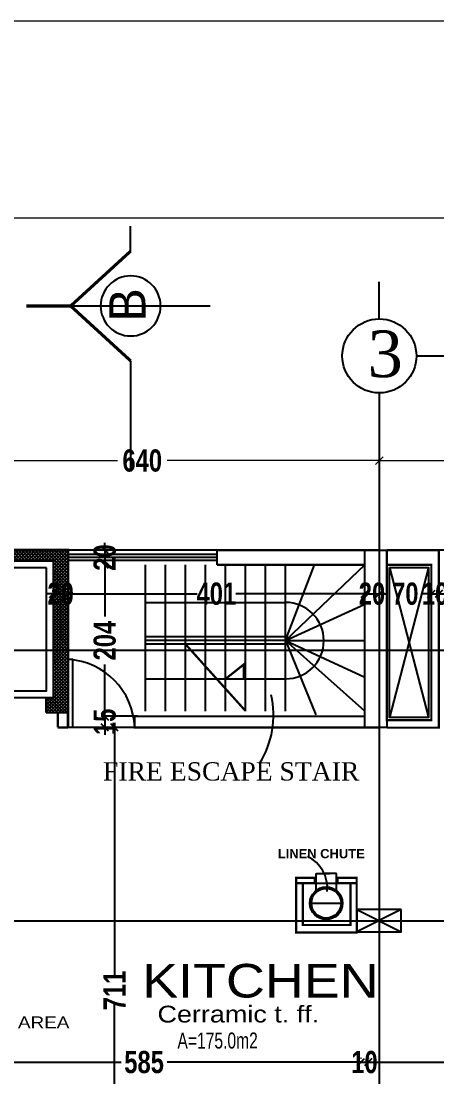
# Model space of a CAD drawing. Extents: x 285329 to 658348, y -83126 to -16980.
# Drawn here: x 346654 to 347215, y -40034 to -38609 of the extents above; entities that cross this region are included whole.
import ezdxf

# ---------------------------------------------------------------- set-up
doc = ezdxf.new("R2010")
doc.units = 0
doc.layers.get('0').update_dxf_attribs({"linetype": 'CONTINUOUS'})
doc.layers.get('DEFPOINTS').update_dxf_attribs({"color": 9, "linetype": 'CONTINUOUS'})
for name, color, linetype, lineweight in [('A-text finishing', 6, 'CONTINUOUS', 13), ('A-text function', 30, 'CONTINUOUS', 20), ('VIS', 8, 'CONTINUOUS', 18)]:
    doc.layers.add(name, color=color, linetype=linetype, lineweight=lineweight)
for name, color, linetype in [('AXIS', 1, 'CONTINUOUS'), ('COLUMN', 5, 'CONTINUOUS'), ('DIM', 3, 'CONTINUOUS'), ('FURNITURE', 4, 'CONTINUOUS'), ('TEXT', 3, 'CONTINUOUS'), ('WALL', 7, 'CONTINUOUS'), ('WALL1', 2, 'CONTINUOUS')]:
    doc.layers.add(name, color=color, linetype=linetype)
doc.styles.add('ARIAL', font='BOD_CB.TTF', dxfattribs={"width": 1.2})
doc.styles.add('CITYBLUEPRINT', font='cityb___.ttf', dxfattribs={"width": 0.8})
doc.styles.get("Standard").update_dxf_attribs({"font": 'sanss___.ttf', "height": 15})
doc.styles.add('style2', font='romantic.ttf', dxfattribs={"height": 50})
doc.styles.add('STYLE4', font='arialbd.ttf', dxfattribs={"height": 0.2})
doc.dimstyles.new('50', dxfattribs={"dimtxt": 30, "dimasz": 10, "dimexe": 5, "dimexo": 6, "dimgap": 5, "dimtad": 0, "dimdec": 0, "dimdsep": 46, "dimtxsty": 'CITYBLUEPRINT', "dimblk1": 'OBLIQUE', "dimblk2": 'OBLIQUE', "dimsah": 1, "dimcen": 0.05, "dimdle": 0.03, "dimclre": 22, "dimclrt": 7, "dimadec": 0, "dimazin": 0, "dimtfac": 1, "dimtdec": 0, "dimtix": 1, "dimtmove": 0, "dimatfit": 3, "dimldrblk": 'OBLIQUE', "dimfxl": 1, "dimtolj": 1, "dimtzin": 0, "dimarcsym": 0})

# ---------------------------------------------------------------- blocks, each defined once
blk = doc.blocks.new('ST')
at = {"layer": 'WALL', "linetype": 'Continuous'}
for p, q in [((289093.9, -12839.7), (289282.9, -12839.7)), ((289093.9, -12942.9), (289282.9, -12942.9))]:
    blk.add_line(p, q, dxfattribs=at)
at = {"layer": 'WALL', "linetype": 'Continuous', "const_width": 3}
for points in [[(289147.9, -12896.3), (289228.9, -12986.4)], [(289201.9, -12942.9), (289226.4, -12923.4), (289226.4, -12942.9)]]:
    blk.add_lwpolyline(points, dxfattribs=at)
at = {"layer": 'WALL', "linetype": 'Continuous'}
blk.add_arc((289282.9, -12891.3), 51.6, 270, 90, dxfattribs=at)
blk = doc.blocks.new('sec')
at = {"layer": 'WALL'}
for p, q in [((0, 105.9), (0, 319.4)), ((0, 105.9), (-115.7, 0)), ((-115.7, 0), (153.7, 0)), ((0, -105.9), (0, -153.8))]:
    blk.add_line(p, q, dxfattribs=at)
at = {"layer": 'WALL', "const_width": 6}
for points in [[(0, 105.9), (-115.7, 0), (-201.5, 0)], [(0, -105.9), (-115.7, 0)]]:
    blk.add_lwpolyline(points, dxfattribs=at)
at = {"layer": 'WALL'}
blk.add_circle((0, 0), 57.9, dxfattribs=at)
blk = doc.blocks.new('COLUMN')
at = {"layer": 'AXIS'}
for p, q in [((236924.7, -9644.3), (236984.7, -9674.3)), ((236984.7, -9644.3), (236924.7, -9674.3))]:
    blk.add_line(p, q, dxfattribs=at)
at = {"layer": 'COLUMN'}
blk.add_lwpolyline([(236924.7, -9644.3), (236984.7, -9644.3), (236984.7, -9674.3), (236924.7, -9674.3)], close=True, dxfattribs=at)
blk = doc.blocks.new('_Oblique')
at = {"color": 0, "lineweight": -2}
blk.add_line((-0.5, -0.5), (0.5, 0.5), dxfattribs=at)
blk = doc.blocks.new('*D2203')
at = {"layer": 'DEFPOINTS', "color": 0, "linetype": 'Continuous', "lineweight": 5, "transparency": 16777216}
for p in [(328671.3, -10833.2), (328671.3, -10833.2), (328031, -10845.6)]:
    blk.add_point(p, dxfattribs=at)
at = {"layer": 'VIS', "color": 24, "linetype": 'Continuous', "lineweight": -2, "transparency": 16777216}
for p, q in [((328030.9, -10833.2), (328317.6, -10833.2)), ((328671.3, -10833.2), (328384.6, -10833.2))]:
    blk.add_line(p, q, dxfattribs=at)
at = {"layer": 'VIS', "color": 22, "linetype": 'Continuous', "lineweight": -2, "transparency": 16777216}
for p, q in [((328031, -10839.6), (328031, -10828.2)), ((328671.3, -10827.2), (328671.3, -10828.2))]:
    blk.add_line(p, q, dxfattribs=at)
at = {"layer": 'VIS', "color": 24, "linetype": 'Continuous', "lineweight": -2, "transparency": 16777216, "xscale": 10, "yscale": 10, "zscale": 10, "rotation": 180}
blk.add_blockref('_Oblique', (328031, -10833.2), dxfattribs=at)
at = {"layer": 'VIS', "color": 24, "linetype": 'Continuous', "lineweight": -2, "transparency": 16777216, "xscale": 10, "yscale": 10, "zscale": 10}
blk.add_blockref('_Oblique', (328671.3, -10833.2), dxfattribs=at)
at = {"layer": 'VIS', "color": 30, "linetype": 'Continuous', "lineweight": 5, "transparency": 16777216, "insert": (328351.1, -10833.2), "char_height": 30, "attachment_point": 5, "style": 'CITYBLUEPRINT'}
blk.add_mtext('\\A1;640', dxfattribs=at)
blk = doc.blocks.new('*D2204')
at = {"layer": 'DEFPOINTS', "color": 0, "linetype": 'Continuous', "lineweight": 5, "transparency": 16777216}
for p in [(328671.3, -10833.2), (329123.8, -10833.2), (329123.8, -10833.2)]:
    blk.add_point(p, dxfattribs=at)
at = {"layer": 'VIS', "color": 22, "linetype": 'Continuous', "lineweight": -2, "transparency": 16777216}
for p, q in [((328671.3, -10827.2), (328671.3, -10828.2)), ((329123.8, -10827.2), (329123.8, -10828.2))]:
    blk.add_line(p, q, dxfattribs=at)
at = {"layer": 'VIS', "color": 24, "linetype": 'Continuous', "lineweight": -2, "transparency": 16777216}
for p, q in [((328671.3, -10833.2), (328866.7, -10833.2)), ((329123.8, -10833.2), (328928.4, -10833.2))]:
    blk.add_line(p, q, dxfattribs=at)
at = {"layer": 'VIS', "color": 24, "linetype": 'Continuous', "lineweight": -2, "transparency": 16777216, "xscale": 10, "yscale": 10, "zscale": 10, "rotation": 180}
blk.add_blockref('_Oblique', (328671.3, -10833.2), dxfattribs=at)
at = {"layer": 'VIS', "color": 24, "linetype": 'Continuous', "lineweight": -2, "transparency": 16777216, "xscale": 10, "yscale": 10, "zscale": 10}
blk.add_blockref('_Oblique', (329123.8, -10833.2), dxfattribs=at)
at = {"layer": 'VIS', "color": 30, "linetype": 'Continuous', "lineweight": 5, "transparency": 16777216, "insert": (328897.5, -10833.2), "char_height": 30, "attachment_point": 5, "style": 'CITYBLUEPRINT'}
blk.add_mtext('\\A1;452', dxfattribs=at)
blk = doc.blocks.new('*D2411')
at = {"layer": 'DEFPOINTS', "color": 0, "linetype": 'Continuous', "lineweight": 5, "transparency": 16777216}
for p in [(346759.7, -39323.1), (346759.7, -39343.1), (346766.6, -39343.1)]:
    blk.add_point(p, dxfattribs=at)
at = {"layer": 'VIS', "color": 0, "linetype": 'Continuous', "lineweight": -2, "transparency": 16777216}
for p, q in [((346766.6, -39323.1), (346766.6, -39313.1)), ((346766.6, -39323.1), (346766.6, -39343.1)), ((346766.6, -39343.1), (346766.6, -39353.1))]:
    blk.add_line(p, q, dxfattribs=at)
at = {"layer": 'VIS', "color": 22, "linetype": 'Continuous', "lineweight": -2, "transparency": 16777216}
for p, q in [((346765.7, -39323.1), (346771.6, -39323.1)), ((346765.7, -39343.1), (346771.6, -39343.1))]:
    blk.add_line(p, q, dxfattribs=at)
at = {"layer": 'VIS', "color": 0, "linetype": 'Continuous', "lineweight": -2, "transparency": 16777216, "xscale": 10, "yscale": 10, "zscale": 10}
for p, rotation in [((346766.6, -39323.1), 270), ((346766.6, -39343.1), 90)]:
    blk.add_blockref('_Oblique', p, dxfattribs=dict(at, rotation=rotation))
at = {"layer": 'VIS', "color": 7, "linetype": 'Continuous', "lineweight": 5, "transparency": 16777216, "insert": (346766.6, -39333.1), "char_height": 30, "attachment_point": 5, "rotation": 90, "style": 'CITYBLUEPRINT'}
blk.add_mtext('\\A1;20', dxfattribs=at)
blk = doc.blocks.new('*D2412')
at = {"layer": 'DEFPOINTS', "color": 0, "linetype": 'Continuous', "lineweight": 5, "transparency": 16777216}
for p in [(346759.7, -39343.1), (346766.6, -39547.5), (346817.4, -39547.5)]:
    blk.add_point(p, dxfattribs=at)
at = {"layer": 'VIS', "color": 22, "linetype": 'Continuous', "lineweight": -2, "transparency": 16777216}
for p, q in [((346765.7, -39343.1), (346771.6, -39343.1)), ((346811.4, -39547.5), (346761.6, -39547.5))]:
    blk.add_line(p, q, dxfattribs=at)
at = {"layer": 'VIS', "color": 0, "linetype": 'Continuous', "lineweight": -2, "transparency": 16777216}
for p, q in [((346766.6, -39343.1), (346766.6, -39412.9)), ((346766.6, -39547.5), (346766.6, -39477.7))]:
    blk.add_line(p, q, dxfattribs=at)
at = {"layer": 'VIS', "color": 0, "linetype": 'Continuous', "lineweight": -2, "transparency": 16777216, "xscale": 10, "yscale": 10, "zscale": 10}
for p, rotation in [((346766.6, -39343.1), 90), ((346766.6, -39547.5), 270)]:
    blk.add_blockref('_Oblique', p, dxfattribs=dict(at, rotation=rotation))
at = {"layer": 'VIS', "color": 7, "linetype": 'Continuous', "lineweight": 5, "transparency": 16777216, "insert": (346766.6, -39445.3), "char_height": 30, "attachment_point": 5, "rotation": 90, "style": 'CITYBLUEPRINT'}
blk.add_mtext('\\A1;204', dxfattribs=at)
blk = doc.blocks.new('*D2413')
at = {"layer": 'DEFPOINTS', "color": 0, "linetype": 'Continuous', "lineweight": 5, "transparency": 16777216}
for p in [(346817.4, -39547.5), (346766.6, -39562.5), (346819.4, -39562.5)]:
    blk.add_point(p, dxfattribs=at)
at = {"layer": 'VIS', "color": 22, "linetype": 'Continuous', "lineweight": -2, "transparency": 16777216}
for p, q in [((346811.4, -39547.5), (346761.6, -39547.5)), ((346813.4, -39562.5), (346761.6, -39562.5))]:
    blk.add_line(p, q, dxfattribs=at)
at = {"layer": 'VIS', "color": 0, "linetype": 'Continuous', "lineweight": -2, "transparency": 16777216}
for p, q in [((346766.6, -39547.5), (346766.6, -39537.5)), ((346766.6, -39547.5), (346766.6, -39562.5)), ((346766.6, -39562.5), (346766.6, -39572.5))]:
    blk.add_line(p, q, dxfattribs=at)
at = {"layer": 'VIS', "color": 0, "linetype": 'Continuous', "lineweight": -2, "transparency": 16777216, "xscale": 10, "yscale": 10, "zscale": 10}
for p, rotation in [((346766.6, -39547.5), 270), ((346766.6, -39562.5), 90)]:
    blk.add_blockref('_Oblique', p, dxfattribs=dict(at, rotation=rotation))
at = {"layer": 'VIS', "color": 7, "linetype": 'Continuous', "lineweight": 5, "transparency": 16777216, "insert": (346766.6, -39555), "char_height": 30, "attachment_point": 5, "rotation": 90, "style": 'CITYBLUEPRINT'}
blk.add_mtext('\\A1;15', dxfattribs=at)
blk = doc.blocks.new('*D2414')
at = {"layer": 'DEFPOINTS', "color": 0, "linetype": 'Continuous', "lineweight": 5, "transparency": 16777216}
for p in [(346819.4, -39562.5), (346779.6, -40273), (346789.8, -40273)]:
    blk.add_point(p, dxfattribs=at)
at = {"layer": 'VIS', "color": 22, "linetype": 'Continuous', "lineweight": -2, "transparency": 16777216}
for p, q in [((346813.4, -39562.5), (346774.6, -39562.5)), ((346783.8, -40273), (346774.6, -40273))]:
    blk.add_line(p, q, dxfattribs=at)
at = {"layer": 'VIS', "color": 0, "linetype": 'Continuous', "lineweight": -2, "transparency": 16777216}
for p, q in [((346779.6, -39562.5), (346779.6, -39899.5)), ((346779.6, -40273.1), (346779.6, -39936))]:
    blk.add_line(p, q, dxfattribs=at)
at = {"layer": 'VIS', "color": 0, "linetype": 'Continuous', "lineweight": -2, "transparency": 16777216, "xscale": 10, "yscale": 10, "zscale": 10}
for p, rotation in [((346779.6, -39562.5), 90), ((346779.6, -40273), 270)]:
    blk.add_blockref('_Oblique', p, dxfattribs=dict(at, rotation=rotation))
at = {"layer": 'VIS', "color": 7, "linetype": 'Continuous', "lineweight": 5, "transparency": 16777216, "insert": (346779.6, -39917.8), "char_height": 30, "attachment_point": 5, "rotation": 90, "style": 'CITYBLUEPRINT'}
blk.add_mtext('\\A1;711', dxfattribs=at)
blk = doc.blocks.new('*D2421')
at = {"layer": 'DEFPOINTS', "color": 0, "linetype": 'Continuous', "lineweight": 5, "transparency": 16777216}
for p in [(346697, -39385.2), (346717, -39382.1), (346717, -39385.2)]:
    blk.add_point(p, dxfattribs=at)
at = {"layer": 'VIS', "color": 22, "linetype": 'Continuous', "lineweight": -2, "transparency": 16777216}
for p, q in [((346697, -39379.2), (346697, -39377.1)), ((346717, -39379.2), (346717, -39377.1))]:
    blk.add_line(p, q, dxfattribs=at)
at = {"layer": 'VIS', "color": 0, "linetype": 'Continuous', "lineweight": -2, "transparency": 16777216}
for p, q in [((346697, -39382.1), (346687, -39382.1)), ((346697, -39382.1), (346717, -39382.1)), ((346717, -39382.1), (346727, -39382.1))]:
    blk.add_line(p, q, dxfattribs=at)
at = {"layer": 'VIS', "color": 0, "linetype": 'Continuous', "lineweight": -2, "transparency": 16777216, "xscale": 10, "yscale": 10, "zscale": 10}
blk.add_blockref('_Oblique', (346697, -39382.1), dxfattribs=at)
at = {"layer": 'VIS', "color": 0, "linetype": 'Continuous', "lineweight": -2, "transparency": 16777216, "xscale": 10, "yscale": 10, "zscale": 10, "rotation": 180}
blk.add_blockref('_Oblique', (346717, -39382.1), dxfattribs=at)
at = {"layer": 'VIS', "color": 7, "linetype": 'Continuous', "lineweight": 5, "transparency": 16777216, "insert": (346707, -39382.1), "char_height": 30, "attachment_point": 5, "style": 'CITYBLUEPRINT'}
blk.add_mtext('\\A1;20', dxfattribs=at)
blk = doc.blocks.new('*D2422')
at = {"layer": 'DEFPOINTS', "color": 0, "linetype": 'Continuous', "lineweight": 5, "transparency": 16777216}
for p in [(346717, -39385.2), (347117.7, -39382.1), (347117.7, -39385.2)]:
    blk.add_point(p, dxfattribs=at)
at = {"layer": 'VIS', "color": 22, "linetype": 'Continuous', "lineweight": -2, "transparency": 16777216}
for p, q in [((346717, -39379.2), (346717, -39377.1)), ((347117.7, -39379.2), (347117.7, -39377.1))]:
    blk.add_line(p, q, dxfattribs=at)
at = {"layer": 'VIS', "color": 0, "linetype": 'Continuous', "lineweight": -2, "transparency": 16777216}
for p, q in [((346717, -39382.1), (346891.2, -39382.1)), ((347117.7, -39382.1), (346943.5, -39382.1))]:
    blk.add_line(p, q, dxfattribs=at)
at = {"layer": 'VIS', "color": 0, "linetype": 'Continuous', "lineweight": -2, "transparency": 16777216, "xscale": 10, "yscale": 10, "zscale": 10, "rotation": 180}
blk.add_blockref('_Oblique', (346717, -39382.1), dxfattribs=at)
at = {"layer": 'VIS', "color": 0, "linetype": 'Continuous', "lineweight": -2, "transparency": 16777216, "xscale": 10, "yscale": 10, "zscale": 10}
blk.add_blockref('_Oblique', (347117.7, -39382.1), dxfattribs=at)
at = {"layer": 'VIS', "color": 7, "linetype": 'Continuous', "lineweight": 5, "transparency": 16777216, "insert": (346917.3, -39382.1), "char_height": 30, "attachment_point": 5, "style": 'CITYBLUEPRINT'}
blk.add_mtext('\\A1;401', dxfattribs=at)
blk = doc.blocks.new('*D2423')
at = {"layer": 'DEFPOINTS', "color": 0, "linetype": 'Continuous', "lineweight": 5, "transparency": 16777216}
for p in [(347117.7, -39385.2), (347137.4, -39381.7), (347137.4, -39382.1)]:
    blk.add_point(p, dxfattribs=at)
at = {"layer": 'VIS', "color": 22, "linetype": 'Continuous', "lineweight": -2, "transparency": 16777216}
for p, q in [((347117.7, -39379.2), (347117.7, -39377.1)), ((347137.4, -39387.7), (347137.4, -39387.1))]:
    blk.add_line(p, q, dxfattribs=at)
at = {"layer": 'VIS', "color": 0, "linetype": 'Continuous', "lineweight": -2, "transparency": 16777216}
for p, q in [((347117.7, -39382.1), (347107.7, -39382.1)), ((347117.7, -39382.1), (347137.4, -39382.1)), ((347137.4, -39382.1), (347147.4, -39382.1))]:
    blk.add_line(p, q, dxfattribs=at)
at = {"layer": 'VIS', "color": 0, "linetype": 'Continuous', "lineweight": -2, "transparency": 16777216, "xscale": 10, "yscale": 10, "zscale": 10}
blk.add_blockref('_Oblique', (347117.7, -39382.1), dxfattribs=at)
at = {"layer": 'VIS', "color": 0, "linetype": 'Continuous', "lineweight": -2, "transparency": 16777216, "xscale": 10, "yscale": 10, "zscale": 10, "rotation": 180}
blk.add_blockref('_Oblique', (347137.4, -39382.1), dxfattribs=at)
at = {"layer": 'VIS', "color": 7, "linetype": 'Continuous', "lineweight": 5, "transparency": 16777216, "insert": (347127.5, -39382.1), "char_height": 30, "attachment_point": 5, "style": 'CITYBLUEPRINT'}
blk.add_mtext('\\A1;20', dxfattribs=at)
blk = doc.blocks.new('*D2424')
at = {"layer": 'DEFPOINTS', "color": 0, "linetype": 'Continuous', "lineweight": 5, "transparency": 16777216}
for p in [(347137.4, -39381.7), (347207.7, -39382.1), (347207.7, -39382.1)]:
    blk.add_point(p, dxfattribs=at)
at = {"layer": 'VIS', "color": 22, "linetype": 'Continuous', "lineweight": -2, "transparency": 16777216}
for p, q in [((347207.7, -39376.1), (347207.7, -39377.1)), ((347137.4, -39387.7), (347137.4, -39387.1))]:
    blk.add_line(p, q, dxfattribs=at)
at = {"layer": 'VIS', "color": 0, "linetype": 'Continuous', "lineweight": -2, "transparency": 16777216}
for p, q in [((347137.3, -39382.1), (347148.7, -39382.1)), ((347207.7, -39382.1), (347196.4, -39382.1))]:
    blk.add_line(p, q, dxfattribs=at)
at = {"layer": 'VIS', "color": 0, "linetype": 'Continuous', "lineweight": -2, "transparency": 16777216, "xscale": 10, "yscale": 10, "zscale": 10, "rotation": 180}
blk.add_blockref('_Oblique', (347137.4, -39382.1), dxfattribs=at)
at = {"layer": 'VIS', "color": 0, "linetype": 'Continuous', "lineweight": -2, "transparency": 16777216, "xscale": 10, "yscale": 10, "zscale": 10}
blk.add_blockref('_Oblique', (347207.7, -39382.1), dxfattribs=at)
at = {"layer": 'VIS', "color": 7, "linetype": 'Continuous', "lineweight": 5, "transparency": 16777216, "insert": (347172.5, -39382.1), "char_height": 30, "attachment_point": 5, "style": 'CITYBLUEPRINT'}
blk.add_mtext('\\A1;70', dxfattribs=at)
blk = doc.blocks.new('*D2425')
at = {"layer": 'DEFPOINTS', "color": 0, "linetype": 'Continuous', "lineweight": 5, "transparency": 16777216}
for p in [(347207.7, -39382.1), (347217.7, -39382.1), (347217.7, -39382.1)]:
    blk.add_point(p, dxfattribs=at)
at = {"layer": 'VIS', "color": 22, "linetype": 'Continuous', "lineweight": -2, "transparency": 16777216}
for p, q in [((347207.7, -39376.1), (347207.7, -39377.1)), ((347217.7, -39376.1), (347217.7, -39377.1))]:
    blk.add_line(p, q, dxfattribs=at)
at = {"layer": 'VIS', "color": 0, "linetype": 'Continuous', "lineweight": -2, "transparency": 16777216}
for p, q in [((347207.7, -39382.1), (347197.7, -39382.1)), ((347207.7, -39382.1), (347217.7, -39382.1)), ((347217.7, -39382.1), (347227.7, -39382.1))]:
    blk.add_line(p, q, dxfattribs=at)
at = {"layer": 'VIS', "color": 0, "linetype": 'Continuous', "lineweight": -2, "transparency": 16777216, "xscale": 10, "yscale": 10, "zscale": 10}
blk.add_blockref('_Oblique', (347207.7, -39382.1), dxfattribs=at)
at = {"layer": 'VIS', "color": 0, "linetype": 'Continuous', "lineweight": -2, "transparency": 16777216, "xscale": 10, "yscale": 10, "zscale": 10, "rotation": 180}
blk.add_blockref('_Oblique', (347217.7, -39382.1), dxfattribs=at)
at = {"layer": 'VIS', "color": 7, "linetype": 'Continuous', "lineweight": 5, "transparency": 16777216, "insert": (347212.7, -39382.1), "char_height": 30, "attachment_point": 5, "style": 'CITYBLUEPRINT'}
blk.add_mtext('\\A1;10', dxfattribs=at)
blk = doc.blocks.new('*D2426')
at = {"layer": 'DEFPOINTS', "color": 0, "linetype": 'Continuous', "lineweight": 5, "transparency": 16777216}
for p in [(347217.7, -39382.1), (347559.3, -39382.1), (347559.3, -39382.1)]:
    blk.add_point(p, dxfattribs=at)
at = {"layer": 'VIS', "color": 22, "linetype": 'Continuous', "lineweight": -2, "transparency": 16777216}
for p, q in [((347217.7, -39376.1), (347217.7, -39377.1)), ((347559.3, -39376.1), (347559.3, -39377.1))]:
    blk.add_line(p, q, dxfattribs=at)
at = {"layer": 'VIS', "color": 0, "linetype": 'Continuous', "lineweight": -2, "transparency": 16777216}
for p, q in [((347217.6, -39382.1), (347358.7, -39382.1)), ((347559.4, -39382.1), (347418.4, -39382.1))]:
    blk.add_line(p, q, dxfattribs=at)
at = {"layer": 'VIS', "color": 0, "linetype": 'Continuous', "lineweight": -2, "transparency": 16777216, "xscale": 10, "yscale": 10, "zscale": 10, "rotation": 180}
blk.add_blockref('_Oblique', (347217.7, -39382.1), dxfattribs=at)
at = {"layer": 'VIS', "color": 0, "linetype": 'Continuous', "lineweight": -2, "transparency": 16777216, "xscale": 10, "yscale": 10, "zscale": 10}
blk.add_blockref('_Oblique', (347559.3, -39382.1), dxfattribs=at)
at = {"layer": 'VIS', "color": 7, "linetype": 'Continuous', "lineweight": 5, "transparency": 16777216, "insert": (347388.5, -39382.1), "char_height": 30, "attachment_point": 5, "style": 'CITYBLUEPRINT'}
blk.add_mtext('\\A1;342', dxfattribs=at)
blk = doc.blocks.new('*D2430')
at = {"layer": 'DEFPOINTS', "color": 0, "linetype": 'Continuous', "lineweight": 5, "transparency": 16777216}
for p in [(346527, -40014.6), (347112.3, -40014.6), (347112.3, -40014.6)]:
    blk.add_point(p, dxfattribs=at)
at = {"layer": 'VIS', "color": 22, "linetype": 'Continuous', "lineweight": -2, "transparency": 16777216}
for p, q in [((346527, -40008.6), (346527, -40009.6)), ((347112.3, -40008.6), (347112.3, -40009.6))]:
    blk.add_line(p, q, dxfattribs=at)
at = {"layer": 'VIS', "color": 0, "linetype": 'Continuous', "lineweight": -2, "transparency": 16777216}
for p, q in [((346527, -40014.6), (346788.6, -40014.6)), ((347112.4, -40014.6), (346850.7, -40014.6))]:
    blk.add_line(p, q, dxfattribs=at)
at = {"layer": 'VIS', "color": 0, "linetype": 'Continuous', "lineweight": -2, "transparency": 16777216, "xscale": 10, "yscale": 10, "zscale": 10, "rotation": 180}
blk.add_blockref('_Oblique', (346527, -40014.6), dxfattribs=at)
at = {"layer": 'VIS', "color": 0, "linetype": 'Continuous', "lineweight": -2, "transparency": 16777216, "xscale": 10, "yscale": 10, "zscale": 10}
blk.add_blockref('_Oblique', (347112.3, -40014.6), dxfattribs=at)
at = {"layer": 'VIS', "color": 7, "linetype": 'Continuous', "lineweight": 5, "transparency": 16777216, "insert": (346819.7, -40014.6), "char_height": 30, "attachment_point": 5, "style": 'CITYBLUEPRINT'}
blk.add_mtext('\\A1;585', dxfattribs=at)
blk = doc.blocks.new('*D2431')
at = {"layer": 'DEFPOINTS', "color": 0, "linetype": 'Continuous', "lineweight": 5, "transparency": 16777216}
for p in [(347112.3, -40014.6), (347122.3, -40014.6), (347122.3, -40014.6)]:
    blk.add_point(p, dxfattribs=at)
at = {"layer": 'VIS', "color": 0, "linetype": 'Continuous', "lineweight": -2, "transparency": 16777216}
for p, q in [((347112.3, -40014.6), (347102.3, -40014.6)), ((347112.3, -40014.6), (347122.3, -40014.6)), ((347122.3, -40014.6), (347132.3, -40014.6))]:
    blk.add_line(p, q, dxfattribs=at)
at = {"layer": 'VIS', "color": 22, "linetype": 'Continuous', "lineweight": -2, "transparency": 16777216}
for p, q in [((347112.3, -40008.6), (347112.3, -40009.6)), ((347122.3, -40008.6), (347122.3, -40009.6))]:
    blk.add_line(p, q, dxfattribs=at)
at = {"layer": 'VIS', "color": 0, "linetype": 'Continuous', "lineweight": -2, "transparency": 16777216, "xscale": 10, "yscale": 10, "zscale": 10}
blk.add_blockref('_Oblique', (347112.3, -40014.6), dxfattribs=at)
at = {"layer": 'VIS', "color": 0, "linetype": 'Continuous', "lineweight": -2, "transparency": 16777216, "xscale": 10, "yscale": 10, "zscale": 10, "rotation": 180}
blk.add_blockref('_Oblique', (347122.3, -40014.6), dxfattribs=at)
at = {"layer": 'VIS', "color": 7, "linetype": 'Continuous', "lineweight": 5, "transparency": 16777216, "insert": (347117.3, -40014.6), "char_height": 30, "attachment_point": 5, "style": 'CITYBLUEPRINT'}
blk.add_mtext('\\A1;10', dxfattribs=at)
blk = doc.blocks.new('*D2432')
at = {"layer": 'DEFPOINTS', "color": 0, "linetype": 'Continuous', "lineweight": 5, "transparency": 16777216}
for p in [(347122.3, -40014.6), (347711.9, -40014.6), (347711.9, -40026.3)]:
    blk.add_point(p, dxfattribs=at)
at = {"layer": 'VIS', "color": 22, "linetype": 'Continuous', "lineweight": -2, "transparency": 16777216}
for p, q in [((347122.3, -40008.6), (347122.3, -40009.6)), ((347711.9, -40020.3), (347711.9, -40009.6))]:
    blk.add_line(p, q, dxfattribs=at)
at = {"layer": 'VIS', "color": 0, "linetype": 'Continuous', "lineweight": -2, "transparency": 16777216}
for p, q in [((347122.3, -40014.6), (347384.3, -40014.6)), ((347711.9, -40014.6), (347449.9, -40014.6))]:
    blk.add_line(p, q, dxfattribs=at)
at = {"layer": 'VIS', "color": 0, "linetype": 'Continuous', "lineweight": -2, "transparency": 16777216, "xscale": 10, "yscale": 10, "zscale": 10, "rotation": 180}
blk.add_blockref('_Oblique', (347122.3, -40014.6), dxfattribs=at)
at = {"layer": 'VIS', "color": 0, "linetype": 'Continuous', "lineweight": -2, "transparency": 16777216, "xscale": 10, "yscale": 10, "zscale": 10}
blk.add_blockref('_Oblique', (347711.9, -40014.6), dxfattribs=at)
at = {"layer": 'VIS', "color": 7, "linetype": 'Continuous', "lineweight": 5, "transparency": 16777216, "insert": (347417.1, -40014.6), "char_height": 30, "attachment_point": 5, "style": 'CITYBLUEPRINT'}
blk.add_mtext('\\A1;590', dxfattribs=at)
blk = doc.blocks.new('huy')
at = {"layer": 'AXIS'}
h = blk.add_hatch(dxfattribs=at)
h.set_pattern_fill('ANSI37', color=256, style=0)
h.set_pattern_definition([(45, (-12919.7087, 458.9356), (-2.24506403, 2.24506403), []), (135, (-12919.7087, 458.9356), (-2.24506403, -2.24506403), [])])
h.paths.add_polyline_path([(322259.9, -40340.6), (322280.3, -40340.6), (322280.3, -40155.5), (322259.9, -40155.5)], flags=17)
h.paths.add_polyline_path([(322259.9, -40340.6), (322259.9, -40360.6), (322375, -40360.6), (322375, -40340.6)])
h.paths.add_polyline_path([(322259.9, -40140.5), (322259.9, -40155.5), (322500, -40155.5), (322500, -40340.6), (322490, -40340.6), (322490, -40360.6), (322520, -40360.6), (322520, -40140.5)])
at = {"layer": 'FURNITURE'}
blk.add_line((322490, -40340.6), (322375, -40340.6), dxfattribs=at)
at = {"layer": 'FURNITURE', "ltscale": 3}
for points in [[(322490.6, -40165), (322314.9, -40165), (322314.9, -40331.4), (322490.6, -40331.4)], [(322311.5, -40311.6), (322286.2, -40311.6), (322286.2, -40192.7), (322311.5, -40192.7)]]:
    blk.add_lwpolyline(points, close=True, dxfattribs=at)
at = {"layer": 'WALL', "ltscale": 3}
blk.add_line((322259.9, -40140.5), (322425, -40140.5), dxfattribs=at)
blk.add_line((322259.9, -40140.5), (322425, -40140.5), dxfattribs=at)
blk.add_line((322259.9, -40140.5), (322425, -40140.5), dxfattribs=at)
at = {"layer": 'WALL', "linetype": 'Continuous', "const_width": 3}
for points in [[(322375, -40360.6), (322259.9, -40360.6), (322259.9, -40140.5), (322485, -40140.5)], [(322259.9, -40140.5), (322425, -40140.5)], [(322259.9, -40140.5), (322425, -40140.5)], [(322485, -40140.5), (322520, -40140.5), (322520, -40360.6), (322490, -40360.6)], [(322490, -40340.6), (322500, -40340.6), (322500, -40155.5), (322280.3, -40155.5), (322280.3, -40340.6), (322375, -40340.6)], [(322375, -40340.6), (322375, -40360.6)], [(322490, -40340.6), (322490, -40360.6)], [(322500, -40340.6), (322490, -40340.6), (322490, -40360.6)]]:
    blk.add_lwpolyline(points, dxfattribs=at)
blk = doc.blocks.new('cbcb')
at = {"layer": 'AXIS'}
for p, q in [((328671.3, -10641.8), (328671.3, -10591.8)), ((328721.3, -10691.8), (328771.3, -10691.8)), ((328671.3, -10741.8), (328670.7, -14326.1)), ((328671.3, -10741.8), (328671.3, -10791.8)), ((327244.3, -11089.2), (329572, -11089.2)), ((327238.2, -11454.5), (329573.7, -11454.5))]:
    blk.add_line(p, q, dxfattribs=at)
blk.add_circle((328671.3, -10691.8), 50, dxfattribs=at)
at = {"layer": 'WALL', "linetype": 'Continuous', "xscale": -1}
blk.add_blockref('COLUMN', (565625.4, -1795.2), dxfattribs=at)
at = {"layer": 'TEXT', "insert": (328655.5, -10657.4), "char_height": 63, "width": 240.461, "attachment_point": 1, "style": 'style2'}
blk.add_mtext('3', dxfattribs=at)
at = {"layer": 'VIS', "linetype": 'Continuous', "lineweight": 5}
for base, p1, p2, picture, middle in [((328671.3, -10833.2), (328031, -10845.6), (328671.3, -10833.2), '*D2203', (328351.1, -10833.2)), ((329123.7619, -10833.1982), (328671.2851, -10833.1982), (329123.7619, -10833.1982), '*D2204', (328897.5235, -10833.1982))]:
    dim = blk.add_linear_dim(base=base, p1=p1, p2=p2, dimstyle='50', override={"dimtmove": 1}, dxfattribs=at)
    dim.commit()
    dim.dimension.update_dxf_attribs({"geometry": picture, "text_midpoint": middle})

msp = doc.modelspace()

# ---------------------------------------------------------------- linework, layer by layer
at = {"layer": 'AXIS'}
for p, q in [((347150.97, -39346.69), (347204.04, -39549.34)), ((347204.04, -39346.69), (347150.97, -39549.34)), ((345942.18, -39458.25), (348038.56, -39458.25))]:
    msp.add_line(p, q, dxfattribs=at)
at = {"layer": 'COLUMN', "linetype": 'Continuous', "lineweight": 5}
msp.add_lwpolyline([(348276.56, -38874.39), (348276.56, -43074.39), (345326.56, -43074.39), (345326.56, -38874.39)], close=True, dxfattribs=at)
at = {"layer": 'COLUMN'}
msp.add_lwpolyline([(347117.67, -39562.78), (347117.67, -39323.08), (347147.67, -39323.08), (347147.67, -39562.78)], close=True, dxfattribs=at)
at = {"layer": 'FURNITURE', "ltscale": 3}
for p, q in [((346918.19, -39323.08), (346716.17, -39323.08)), ((346918.19, -39329.08), (346716.17, -39329.08)), ((346918.19, -39333.08), (346716.17, -39333.08)), ((347357.82, -39323.08), (347147.67, -39323.08)), ((346918.19, -39337.08), (346716.17, -39337.08)), ((346821.81, -39540.45), (346821.81, -39343.08)), ((346848.81, -39540.45), (346848.81, -39343.08)), ((346875.81, -39540.45), (346875.81, -39343.08)), ((346902.81, -39540.45), (346902.81, -39343.08)), ((346929.81, -39540.45), (346929.81, -39343.08)), ((346956.81, -39540.45), (346956.81, -39343.08)), ((346983.81, -39540.45), (346983.81, -39343.08)), ((347010.81, -39540.45), (347010.81, -39343.08)), ((347117.67, -39343.08), (347010.81, -39445.3)), ((347010.81, -39445.3), (347049.74, -39343.08)), ((347010.81, -39445.3), (347117.67, -39395.91)), ((347010.81, -39440.3), (346821.81, -39440.3)), ((347010.81, -39445.3), (346821.81, -39445.3)), ((347010.81, -39450.3), (346821.81, -39450.3)), ((347010.81, -39445.3), (347117.67, -39445.3)), ((347117.67, -39540.45), (347010.81, -39445.3)), ((347010.81, -39445.3), (347117.67, -39494.69)), ((347010.81, -39445.3), (347051.64, -39545.45))]:
    msp.add_line(p, q, dxfattribs=at)
at = {"layer": 'FURNITURE'}
for p, q in [((346717.05, -39562.51), (346717.05, -39542.51)), ((346717.05, -39562.51), (346717.05, -39542.51)), ((346807.05, -39562.51), (346720.24, -39562.51))]:
    msp.add_line(p, q, dxfattribs=at)
at = {"layer": 'FURNITURE', "flags": 128}
msp.add_lwpolyline([(346717.05, -39562.51), (346717.05, -39470.55), (346723.05, -39470.55), (346723.05, -39562.51), (346717.05, -39562.51)], dxfattribs=at)
at = {"layer": 'FURNITURE'}
msp.add_arc((346711.51, -39565.99), 95.6, 2.08654, 86.67709, dxfattribs=at)
at = {"layer": 'FURNITURE', "ltscale": 3}
msp.add_arc((346873.04, -39545.85), 121.5, 327.37196, 12.90398, dxfattribs=at)
at = {"layer": 'VIS', "linetype": 'Continuous', "lineweight": 5}
for p, q in [((361056.47, -38608.69), (326417.03, -38608.69)), ((346074.07, -39823.54), (347559.34, -39823.54))]:
    msp.add_line(p, q, dxfattribs=at)
at = {"layer": 'WALL', "ltscale": 3}
msp.add_line((346717.05, -39562.51), (346717.05, -39542.51), dxfattribs=at)
at = {"layer": 'WALL', "linetype": 'Continuous'}
for p, q in [((346717.05, -39562.51), (346717.05, -39542.51)), ((346717.05, -39562.51), (346717.05, -39542.51)), ((347052.02, -39785.37), (347052.02, -39759.93)), ((347052.02, -39759.93), (347070.1, -39759.93)), ((347079.41, -39759.93), (347061.32, -39759.93)), ((347079.41, -39785.37), (347079.41, -39759.93)), ((347050.14, -39772.95), (347081.08, -39772.95)), ((347045.71, -39799.94), (347085.71, -39799.94))]:
    msp.add_line(p, q, dxfattribs=at)
at = {"layer": 'WALL', "linetype": 'Continuous', "const_width": 3}
for points in [[(347137.67, -39323.08), (346918.19, -39323.08)], [(346918.19, -39343.08), (346918.19, -39323.08), (346938.19, -39323.08)], [(347147.67, -39323.08), (347147.67, -39343.08), (347207.67, -39343.08), (347207.67, -39552.78), (347147.67, -39552.78), (347147.67, -39343.08)], [(347147.67, -39323.08), (347207.67, -39323.08), (347217.67, -39323.08), (347217.67, -39552.78), (347217.67, -39562.78), (347147.67, -39562.78)], [(346918.19, -39343.08), (347117.67, -39343.08), (347117.67, -39547.51), (346807.05, -39547.51), (346807.05, -39562.51), (347137.67, -39562.51)], [(346703.19, -39542.51), (346703.19, -39562.51)], [(346716.86, -39542.51), (346716.86, -39562.51)], [(346717.05, -39542.51), (346717.05, -39562.51)], [(346716.86, -39562.51), (346703.19, -39562.51)], [(347106.86, -39839.4), (347025.16, -39839.4), (347025.16, -39765.61)], [(347025.16, -39765.61), (347034.16, -39765.61), (347050.14, -39765.61), (347050.14, -39772.95), (347034.16, -39772.95)], [(347098.5, -39829.4), (347098.5, -39772.95), (347081.08, -39772.95), (347081.08, -39765.61), (347106.86, -39765.61), (347106.86, -39839.4), (347025.16, -39839.4), (347025.16, -39765.61), (347050.14, -39765.61), (347050.14, -39772.95), (347034.16, -39772.95), (347034.16, -39829.4), (347098.5, -39829.4), (347098.5, -39772.95), (347081.08, -39772.95), (347081.08, -39765.61), (347106.86, -39765.61)], [(347052.02, -39765.61), (347025.16, -39765.61)], [(347106.86, -39765.61), (347079.41, -39765.61)], [(347106.86, -39765.61), (347097.77, -39765.61), (347081.08, -39765.61), (347081.08, -39772.95), (347097.77, -39772.95)], [(347052.02, -39772.95), (347025.16, -39772.95)], [(347106.86, -39772.95), (347079.41, -39772.95)], [(347099.76, -39839.53), (347099.76, -39839.4)], [(346881.87, -39886.61), (346881.87, -39886.48)]]:
    msp.add_lwpolyline(points, dxfattribs=at)
at = {"layer": 'WALL', "linetype": 'Continuous'}
msp.add_lwpolyline([(347150.97, -39346.69), (347204.04, -39346.69), (347204.04, -39549.34), (347150.97, -39549.34)], close=True, dxfattribs=at)
for radius in [22, 20]:
    msp.add_circle((347065.71, -39799.94), radius, dxfattribs=at)
at = {"layer": 'WALL', "linetype": 'Continuous', "ltscale": 3}
msp.add_arc((347020.31, -39779.21), 46.98, 354.04144, 64.79616, dxfattribs=at)
at = {"layer": 'WALL1', "linetype": 'ByBlock', "ltscale": 3}
msp.add_line((347025.16, -39780.61), (347025.16, -39765.61), dxfattribs=at)

# ---------------------------------------------------------------- block references
at = {"layer": 'VIS', "linetype": 'Continuous', "lineweight": 5}
for name, p in [('cbcb', (18466.12, -28369.04)), ('huy', (24197.19, 818.07))]:
    msp.add_blockref(name, p, dxfattribs=at)
at = {"layer": 'WALL', "linetype": 'Continuous'}
msp.add_blockref('ST', (57727.95, -26554.04), dxfattribs=at)
at = {"layer": 'WALL1', "xscale": -0.7000000000116418, "yscale": 0.7000000000116418, "zscale": 0.7, "rotation": 180}
msp.add_blockref('sec', (346801.56, -38993.39), dxfattribs=at)

# ---------------------------------------------------------------- texts
at = {"layer": 'A-text finishing', "style": 'ARIAL', "width": 1.2}
msp.add_text('Cerramic t. ff.', height=22.68, dxfattribs=at).set_placement((346837.84, -39961))
at = {"layer": 'A-text function', "attachment_point": 1, "style": 'ARIAL'}
for s, insert, char_height, width in [('KITCHEN', (346817.05, -39881.91), 45.36, 1374.1926), ('MEAT PREPARATION AREA', (346381.86, -39952.81), 15.876, 480.9674)]:
    msp.add_mtext(s, dxfattribs=dict(at, insert=insert, char_height=char_height, width=width))
at = {"layer": 'DIM', "insert": (346772.65, -39014.94), "char_height": 49, "width": 359.605, "attachment_point": 1, "rotation": 90}
msp.add_mtext('B', dxfattribs=at)
at = {"layer": 'TEXT', "width": 0.7}
msp.add_text('A=175.0m2', height=21.6, rotation=0.12695, dxfattribs=at).set_placement((346864.74, -39996.33))
at = {"layer": 'TEXT'}
for s, insert, char_height, width, attachment_point, style in [('FIRE ESCAPE STAIR', (347110.38, -39609.53), 24.696, 410.1463, 3, 'style2'), ('LINEN CHUTE', (347000.34, -39726.73), 12.5, 158.3715, 1, 'STYLE4')]:
    msp.add_mtext(s, dxfattribs=dict(at, insert=insert, char_height=char_height, width=width, attachment_point=attachment_point, style=style))

# ---------------------------------------------------------------- dimensions: what is measured, and where the dimension line sits
at = {"layer": 'VIS', "linetype": 'Continuous', "lineweight": 5}
dim = msp.add_linear_dim(base=(346766.57, -39343.08), p1=(346759.73, -39323.08), p2=(346759.73, -39343.08), angle=90, dimstyle='50', dxfattribs=at)
dim.commit()
dim.dimension.update_dxf_attribs({"geometry": '*D2411', "text_midpoint": (346766.57, -39333.08)})
for base, p1, p2, picture, middle in [((346766.57, -39547.51), (346759.73, -39343.08), (346817.37, -39547.51), '*D2412', (346766.57, -39445.3)), ((346766.57, -39562.51), (346817.37, -39547.51), (346819.37, -39562.51), '*D2413', (346766.57, -39555.01)), ((346779.57, -40273.04), (346819.37, -39562.51), (346789.78, -40273.04), '*D2414', (346779.57, -39917.78))]:
    dim = msp.add_linear_dim(base=base, p1=p1, p2=p2, angle=90, dimstyle='50', override={"dimtmove": 1}, dxfattribs=at)
    dim.commit()
    dim.dimension.update_dxf_attribs({"geometry": picture, "text_midpoint": middle})
for base, p1, p2, picture, middle in [((346717.02, -39382.15), (346697.02, -39385.23), (346717.02, -39385.23), '*D2421', (346707.02, -39382.15)), ((347117.67, -39382.15), (346717.02, -39385.23), (347117.67, -39385.23), '*D2422', (346917.35, -39382.15)), ((347137.35, -39382.15), (347117.67, -39385.23), (347137.35, -39381.67), '*D2423', (347127.51, -39382.15)), ((347207.67, -39382.15), (347137.35, -39381.67), (347207.67, -39382.15), '*D2424', (347172.51, -39382.15)), ((347217.67, -39382.15), (347207.67, -39382.15), (347217.67, -39382.15), '*D2425', (347212.67, -39382.15)), ((347559.34, -39382.15), (347217.67, -39382.15), (347559.34, -39382.15), '*D2426', (347388.5, -39382.15)), ((347112.34, -40014.6), (346527.02, -40014.6), (347112.34, -40014.6), '*D2430', (346819.68, -40014.6)), ((347122.34, -40014.6), (347112.34, -40014.6), (347122.34, -40014.6), '*D2431', (347117.34, -40014.6)), ((347711.88, -40014.6), (347122.34, -40014.6), (347711.88, -40026.31), '*D2432', (347417.11, -40014.6))]:
    dim = msp.add_linear_dim(base=base, p1=p1, p2=p2, dimstyle='50', override={"dimtmove": 1}, dxfattribs=at)
    dim.commit()
    dim.dimension.update_dxf_attribs({"geometry": picture, "text_midpoint": middle})

doc.saveas('drawing.dxf')
